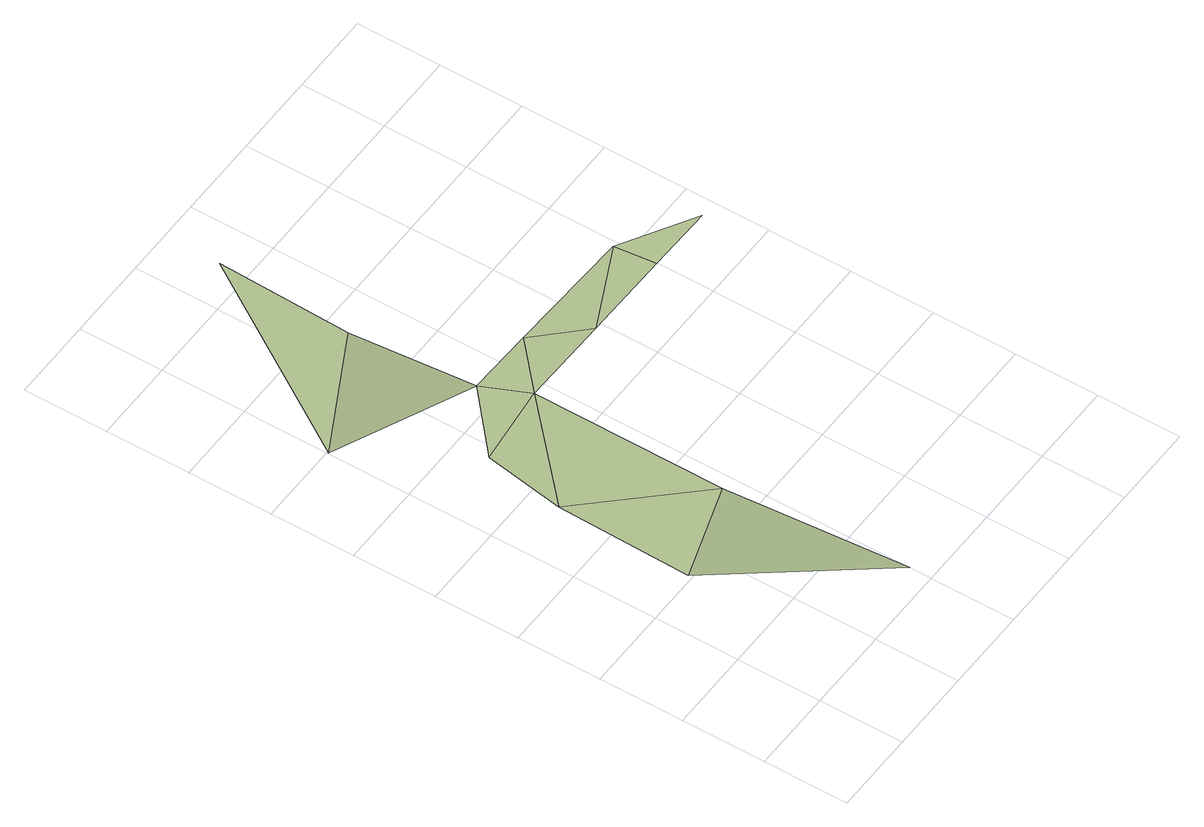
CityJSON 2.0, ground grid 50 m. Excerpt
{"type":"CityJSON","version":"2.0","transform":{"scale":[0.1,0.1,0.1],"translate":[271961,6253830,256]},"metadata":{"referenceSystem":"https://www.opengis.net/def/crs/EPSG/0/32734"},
"CityObjects":{
"terrain1":{"type":"TINRelief","geometry":[{"type":"CompositeSurface","lod":"1","boundaries":[[[0,1,2]],[[2,3,0]],[[1,4,5]],[[4,1,0]],[[5,4,6]],[[6,7,8]],[[7,9,8]],[[4,10,6]],[[10,4,11]],[[11,12,10]],[[12,11,13]],[[14,12,13]]]}]}
},
"vertices":[
[825,1152,134],[260,1762,134],[241,962,134],[821,8,253],[829,2296,134],[344,2242,134],[709,2566,134],[737,3365,9],[8,2990,9],[765,4165,9],[1109,2552,134],[1367,2287,134],[1877,2525,134],[1904,2278,134],[2304,2272,134]
]}
